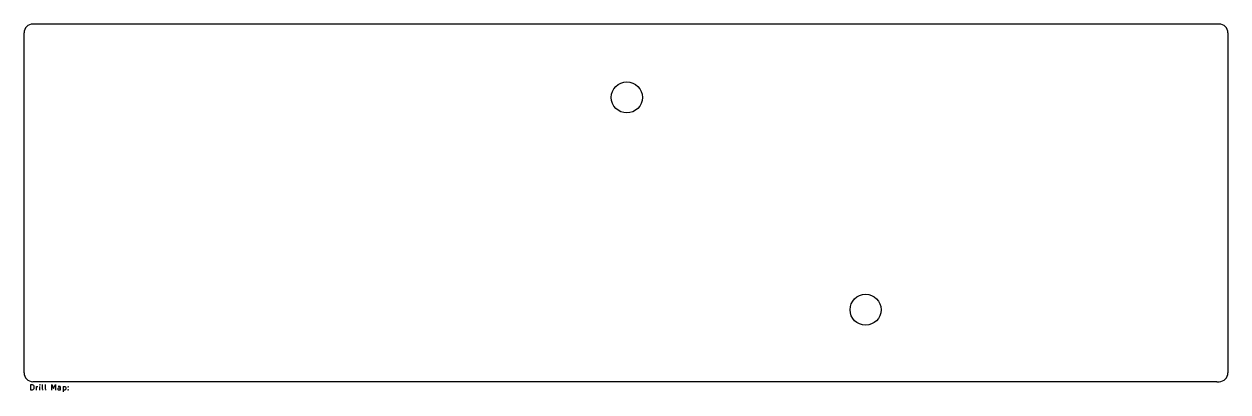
# Model space of a CAD drawing. Extents: x 0.4 to 17.4, y -5.7 to -0.5.
import ezdxf

# ---------------------------------------------------------------- set-up
doc = ezdxf.new("R2010")
doc.units = 0
doc.header["$MEASUREMENT"] = 0
doc.layers.add('BLACK', color=7, linetype='CONTINUOUS')

msp = doc.modelspace()

# ---------------------------------------------------------------- linework, layer by layer
at = {"layer": 'BLACK', "linetype": 'CONTINUOUS'}
for p, q in [((17.2578, -0.46875), (0.53125, -0.46875)), ((0.40625, -5.39062), (0.40625, -0.59375)), ((17.3828, -0.59375), (17.3828, -5.39062)), ((0.500785, -5.63412), (0.500785, -5.55538)), ((0.500785, -5.55538), (0.519533, -5.55538)), ((0.519533, -5.55538), (0.530781, -5.55913)), ((0.530781, -5.55913), (0.53828, -5.56663)), ((17.2266, -5.51562), (0.53125, -5.51562)), ((0.53828, -5.56663), (0.54203, -5.57413)), ((0.54203, -5.57413), (0.545779, -5.58913)), ((0.545779, -5.60037), (0.54203, -5.61537)), ((0.545779, -5.58913), (0.545779, -5.60037)), ((0.579525, -5.63412), (0.579525, -5.58163)), ((0.579525, -5.59662), (0.583275, -5.58913)), ((0.583275, -5.58913), (0.587024, -5.58538)), ((0.587024, -5.58538), (0.594523, -5.58163)), ((0.594523, -5.58163), (0.602022, -5.58163)), ((0.628269, -5.55538), (0.62452, -5.55913)), ((0.62452, -5.55913), (0.628269, -5.56288)), ((0.632019, -5.55913), (0.628269, -5.55538)), ((0.628269, -5.55538), (0.628269, -5.56288)), ((0.628269, -5.56288), (0.632019, -5.55913)), ((0.628269, -5.63412), (0.628269, -5.58163)), ((0.665764, -5.62287), (0.665764, -5.55538)), ((0.707009, -5.62287), (0.707009, -5.55538)), ((0.795498, -5.63412), (0.795498, -5.55538)), ((0.795498, -5.55538), (0.821745, -5.61162)), ((0.821745, -5.61162), (0.847992, -5.55538)), ((0.847992, -5.55538), (0.847992, -5.63412)), ((0.892986, -5.58163), (0.885487, -5.58538)), ((0.907984, -5.58163), (0.892986, -5.58163)), ((0.915483, -5.58538), (0.907984, -5.58163)), ((0.911734, -5.60412), (0.919233, -5.60037)), ((0.919233, -5.59287), (0.915483, -5.58538)), ((0.919233, -5.63412), (0.919233, -5.59287)), ((0.956728, -5.58163), (0.956728, -5.66037)), ((0.956728, -5.58538), (0.964227, -5.58163)), ((0.964227, -5.58163), (0.979225, -5.58163)), ((0.979225, -5.58163), (0.986724, -5.58538)), ((0.986724, -5.58538), (0.990474, -5.58913)), ((0.990474, -5.58913), (0.994223, -5.59662)), ((0.994223, -5.59662), (0.994223, -5.61912)), ((1.02422, -5.58913), (1.02797, -5.58538)), ((1.02797, -5.59287), (1.02422, -5.58913)), ((1.02797, -5.58538), (1.03172, -5.58913)), ((1.02797, -5.58538), (1.02797, -5.59287)), ((1.03172, -5.58913), (1.02797, -5.59287)), ((17.2266, -5.51562), (17.2578, -5.51562)), ((0.519533, -5.63412), (0.500785, -5.63412)), ((0.530781, -5.63037), (0.519533, -5.63412)), ((0.53828, -5.62287), (0.530781, -5.63037)), ((0.54203, -5.61537), (0.53828, -5.62287)), ((0.669514, -5.63037), (0.665764, -5.62287)), ((0.677013, -5.63412), (0.669514, -5.63037)), ((0.710759, -5.63037), (0.707009, -5.62287)), ((0.718258, -5.63412), (0.710759, -5.63037)), ((0.881737, -5.61537), (0.885487, -5.60787)), ((0.881737, -5.62287), (0.881737, -5.61537)), ((0.885487, -5.63037), (0.881737, -5.62287)), ((0.885487, -5.60787), (0.892986, -5.60412)), ((0.892986, -5.63412), (0.885487, -5.63037)), ((0.892986, -5.60412), (0.911734, -5.60412)), ((0.911734, -5.63412), (0.892986, -5.63412)), ((0.919233, -5.63037), (0.911734, -5.63412)), ((0.964227, -5.63412), (0.956728, -5.63037)), ((0.979225, -5.63412), (0.964227, -5.63412)), ((0.986724, -5.63037), (0.979225, -5.63412)), ((0.990474, -5.62662), (0.986724, -5.63037)), ((0.994223, -5.61912), (0.990474, -5.62662)), ((1.02422, -5.63037), (1.02797, -5.62662)), ((1.02797, -5.63412), (1.02422, -5.63037)), ((1.02797, -5.62662), (1.03172, -5.63037)), ((1.02797, -5.62662), (1.02797, -5.63412)), ((1.03172, -5.63037), (1.02797, -5.63412))]:
    msp.add_line(p, q, dxfattribs=at)
at = {"layer": 'BLACK'}
for centre in [(8.90625, -1.50391), (12.2734, -4.5)]:
    msp.add_circle(centre, 0.21875, dxfattribs=at)
for centre, radius, start, end in [((0.53125, -0.59375), 0.125, 90, 180), ((17.2578, -0.593752), 0.125002, 0.0009023, 89.9993), ((0.53125, -5.39062), 0.125, -180, -90), ((17.2578, -5.39063), 0.125001, -89.9993, 0.0004511)]:
    msp.add_arc(centre, radius, start, end, dxfattribs=at)

doc.saveas('drawing.dxf')
